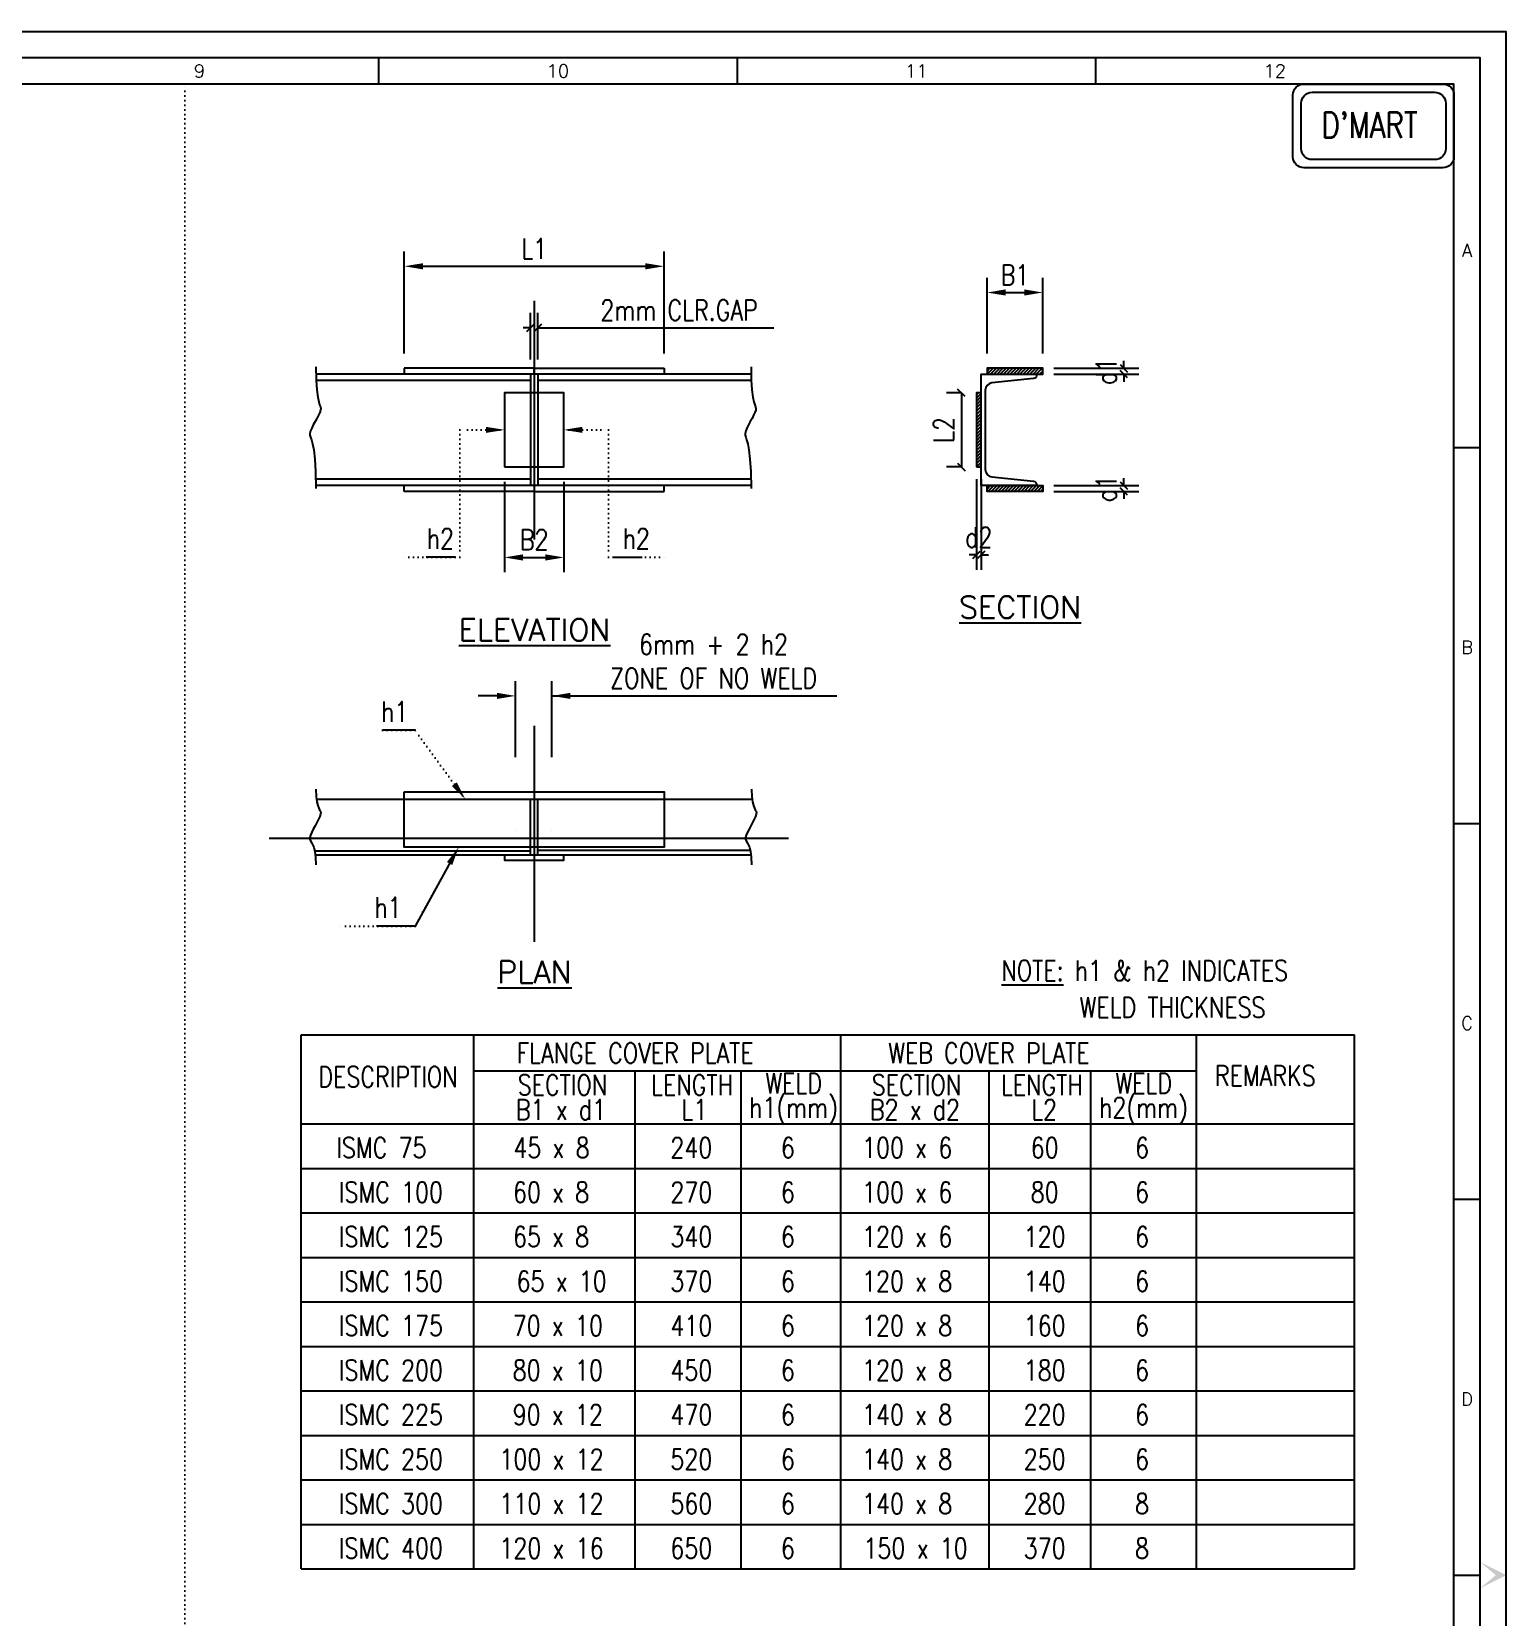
# Model space of a CAD drawing. Extents: x -69352 to 1013721, y -547461 to -186867.
# Drawn here: x -29827 to -9944, y -501023 to -479657 of the extents above; entities that cross this region are included whole.
import ezdxf
from ezdxf.enums import TextEntityAlignment as Align
from ezdxf.lldxf.tags import DXFTag

# ---------------------------------------------------------------- set-up
doc = ezdxf.new("R2010")
doc.units = 0
doc.header["$LTSCALE"] = 500
doc.header["$MEASUREMENT"] = 0
doc.header["$PDMODE"] = 35
doc.header["$PDSIZE"] = -15
doc.linetypes.add('CENTER2', pattern=[1.125, 0.75, -0.125, 0.125, -0.125])
doc.linetypes.add('DOT2', pattern=[0.125, 0, -0.125])
doc.layers.get('DEFPOINTS').update_dxf_attribs({"color": 4})
for name, color, linetype in [('BEAM', 4, 'Continuous'), ('CIV-CEN', 1, 'CENTER2'), ('CIV-DIM', 2, 'Continuous'), ('CIV-DWG', 7, 'Continuous'), ('CIV-STL', 7, 'Continuous'), ('CIV-TBL', 7, 'Continuous'), ('CIV-TIT', 4, 'Continuous'), ('PNA', 10, 'Continuous'), ('S-TEXT-1', 4, 'Continuous'), ('S-TEXT-1 @ 1', 4, 'Continuous'), ('SHEET', 7, 'Continuous'), ('TITEL', 1, 'Continuous')]:
    doc.layers.add(name, color=color, linetype=linetype)
doc.styles.add('ROMAND', font='simplex.shx')
doc.styles.add('ROMANS', font='simplex.shx', dxfattribs={"width": 0.8, "height": 275})
tags = doc.linetypes.add('HIDDEN', pattern=[0.375, 0.25, -0.125]).pattern_tags.tags
tags[6:7] = [DXFTag(74, 4), DXFTag(75, 0), DXFTag(340, '0'), DXFTag(46, 1.0), DXFTag(50, 0.0), DXFTag(44, 0.0), DXFTag(45, 0.0)]
tags[4:5] = [DXFTag(74, 4), DXFTag(75, 0), DXFTag(340, '0'), DXFTag(46, 1.0), DXFTag(50, 0.0), DXFTag(44, 0.0), DXFTag(45, 0.0)]
doc.dimstyles.new('dim100', dxfattribs={"dimtxt": 250, "dimasz": 250, "dimexe": 200, "dimexo": 200, "dimgap": 100, "dimtad": 1, "dimdec": 0, "dimzin": 0, "dimdsep": 46, "dimtxsty": 'ROMANS', "dimcen": 0, "dimclrd": 5, "dimclre": 5, "dimclrt": 4, "dimadec": 0, "dimazin": 0, "dimtfac": 1, "dimtdec": 0, "dimtix": 1, "dimtofl": 0, "dimtmove": 2, "dimatfit": 3, "dimfxl": 0, "dimtolj": 1, "dimtzin": 0, "dimlwd": -1, "dimlwe": -1, "dimarcsym": 0})

# ---------------------------------------------------------------- blocks, each defined once
blk = doc.blocks.new('_Oblique')
at = {"color": 0, "linetype": 'ByBlock', "lineweight": -2}
blk.add_line((-0.5, -0.5), (0.5, 0.5), dxfattribs=at)
blk = doc.blocks.new('*D1384')
at = {"layer": 'CIV-DIM', "color": 5}
for p, q in [((-15101, -484196), (-15101, -484096)), ((-16043, -484196), (-14901, -484196)), ((-16043, -484276), (-14901, -484276)), ((-15101, -484276), (-15101, -484376))]:
    blk.add_line(p, q, dxfattribs=at)
at = {"layer": 'DEFPOINTS', "color": 0}
for p in [(-16243, -484196), (-16243, -484276), (-15101, -484196)]:
    blk.add_point(p, dxfattribs=at)
at = {"layer": 'CIV-DIM', "color": 5, "xscale": 100, "yscale": 100, "zscale": 100}
for p, rotation in [((-15101, -484196), 270), ((-15101, -484276), 90)]:
    blk.add_blockref('_Oblique', p, dxfattribs=dict(at, rotation=rotation))
at = {"layer": 'CIV-DIM', "color": 4, "insert": (-15338, -484236), "char_height": 275, "attachment_point": 5, "rotation": 90, "style": 'ROMANS'}
blk.add_mtext('\\A1;d1', dxfattribs=at)
blk = doc.blocks.new('*D1385')
at = {"layer": 'CIV-DIM', "color": 5}
for p, q in [((-16043, -485776), (-14901, -485776)), ((-16043, -485856), (-14901, -485856)), ((-15101, -485776), (-15101, -485676)), ((-15101, -485856), (-15101, -485956))]:
    blk.add_line(p, q, dxfattribs=at)
at = {"layer": 'DEFPOINTS', "color": 0}
for p in [(-16243, -485776), (-16243, -485856), (-15101, -485856)]:
    blk.add_point(p, dxfattribs=at)
at = {"layer": 'CIV-DIM', "color": 5, "xscale": 100, "yscale": 100, "zscale": 100}
for p, rotation in [((-15101, -485776), 270), ((-15101, -485856), 90)]:
    blk.add_blockref('_Oblique', p, dxfattribs=dict(at, rotation=rotation))
at = {"layer": 'CIV-DIM', "color": 4, "insert": (-15338, -485816), "char_height": 275, "attachment_point": 5, "rotation": 90, "style": 'ROMANS'}
blk.add_mtext('\\A1;d1', dxfattribs=at)
blk = doc.blocks.new('*X1367')
at = {"color": 0}
for p, q in [((1273.9, 2626.3), (1281.9, 2634.3)), ((1273.9, 2630.6), (1277.5, 2634.3)), ((1278.4, 2626.3), (1286.4, 2634.3)), ((1282.8, 2626.3), (1290.8, 2634.3)), ((1287.2, 2626.3), (1295.2, 2634.3)), ((1291.6, 2626.3), (1299.6, 2634.3)), ((1296, 2626.3), (1304, 2634.3)), ((1300.5, 2626.3), (1308.5, 2634.3)), ((1304.9, 2626.3), (1312.9, 2634.3)), ((1309.3, 2626.3), (1317.3, 2634.3)), ((1313.7, 2626.3), (1321.7, 2634.3)), ((1318.1, 2626.3), (1326.1, 2634.3)), ((1322.5, 2626.3), (1330.5, 2634.3)), ((1327, 2626.3), (1335, 2634.3)), ((1331.4, 2626.3), (1339.4, 2634.3)), ((1335.8, 2626.3), (1343.8, 2634.3)), ((1340.2, 2626.3), (1348.2, 2634.3)), ((1344.6, 2626.3), (1348.9, 2630.5)), ((1259.4, 2598.5), (1262.2, 2601.3)), ((1259.4, 2594), (1265.9, 2600.5)), ((1259.4, 2589.6), (1265.9, 2596.1)), ((1259.4, 2585.2), (1265.9, 2591.7)), ((1259.4, 2580.8), (1265.9, 2587.3)), ((1259.4, 2576.4), (1265.9, 2582.9)), ((1259.4, 2572), (1265.9, 2578.4)), ((1259.4, 2567.5), (1265.9, 2574)), ((1259.4, 2563.1), (1265.9, 2569.6)), ((1259.4, 2558.7), (1265.9, 2565.2)), ((1259.4, 2554.3), (1265.9, 2560.8)), ((1259.4, 2549.9), (1265.9, 2556.3)), ((1259.4, 2545.4), (1265.9, 2551.9)), ((1259.4, 2541), (1265.9, 2547.5)), ((1259.4, 2536.6), (1265.9, 2543.1)), ((1259.4, 2532.2), (1265.9, 2538.7)), ((1259.4, 2527.8), (1265.9, 2534.2)), ((1259.4, 2523.3), (1265.9, 2529.8)), ((1259.4, 2518.9), (1265.9, 2525.4)), ((1259.4, 2514.5), (1265.9, 2521)), ((1259.4, 2510.1), (1265.9, 2516.6)), ((1259.4, 2505.7), (1265.9, 2512.2)), ((1259.4, 2501.3), (1265.9, 2507.7)), ((1263.8, 2501.3), (1265.9, 2503.3)), ((1273.9, 2476), (1274.2, 2476.3)), ((1273.9, 2471.5), (1278.6, 2476.3)), ((1275, 2468.3), (1283, 2476.3)), ((1279.5, 2468.3), (1287.5, 2476.3)), ((1283.9, 2468.3), (1291.9, 2476.3)), ((1288.3, 2468.3), (1296.3, 2476.3)), ((1292.7, 2468.3), (1300.7, 2476.3)), ((1297.1, 2468.3), (1305.1, 2476.3)), ((1301.5, 2468.3), (1309.5, 2476.3)), ((1306, 2468.3), (1314, 2476.3)), ((1310.4, 2468.3), (1318.4, 2476.3)), ((1314.8, 2468.3), (1322.8, 2476.3)), ((1319.2, 2468.3), (1327.2, 2476.3)), ((1323.6, 2468.3), (1331.6, 2476.3)), ((1328.1, 2468.3), (1336.1, 2476.3)), ((1332.5, 2468.3), (1340.5, 2476.3)), ((1336.9, 2468.3), (1344.9, 2476.3)), ((1341.3, 2468.3), (1348.8, 2475.8)), ((1345.7, 2468.3), (1348.8, 2471.4))]:
    blk.add_line(p, q, dxfattribs=at)
blk = doc.blocks.new('*D1386')
at = {"layer": 'CIV-DIM', "color": 5}
for p, q in [((-23305, -489440), (-23305, -488413)), ((-22813, -489440), (-22813, -488413)), ((-23555, -488613), (-23805, -488613)), ((-22813, -488613), (-18972, -488613)), ((-22563, -488613), (-22313, -488613))]:
    blk.add_line(p, q, dxfattribs=at)
for points in [[(-23555, -488654), (-23555, -488571), (-23305, -488613)], [(-22563, -488571), (-22563, -488654), (-22813, -488613)]]:
    blk.add_solid(points, dxfattribs=at)
at = {"layer": 'DEFPOINTS', "color": 0}
for p in [(-22813, -488613), (-23305, -489640), (-22813, -489640)]:
    blk.add_point(p, dxfattribs=at)
at = {"layer": 'CIV-DIM', "color": 4, "insert": (-20633, -488146), "char_height": 275, "attachment_point": 5, "style": 'ROMANS'}
blk.add_mtext('\\A1;6mm + 2 h2\\PZONE OF NO WELD', dxfattribs=at)
blk = doc.blocks.new('*D1387')
at = {"layer": 'CIV-DIM', "color": 5}
for p, q in [((-23452, -485726), (-23452, -486946)), ((-22652, -485726), (-22652, -486946)), ((-23202, -486746), (-22902, -486746))]:
    blk.add_line(p, q, dxfattribs=at)
for points in [[(-23202, -486704), (-23202, -486788), (-23452, -486746)], [(-22902, -486788), (-22902, -486704), (-22652, -486746)]]:
    blk.add_solid(points, dxfattribs=at)
at = {"layer": 'DEFPOINTS', "color": 0}
for p in [(-23452, -485526), (-22652, -485526), (-22652, -486746)]:
    blk.add_point(p, dxfattribs=at)
at = {"layer": 'CIV-DIM', "color": 4, "insert": (-23052, -486508), "char_height": 275, "attachment_point": 5, "style": 'ROMANS'}
blk.add_mtext('\\A1;B2', dxfattribs=at)
blk = doc.blocks.new('*D1388')
at = {"layer": 'CIV-DIM', "color": 5}
for p, q in [((-17089, -485691), (-17089, -486912)), ((-17025, -485691), (-17025, -486912)), ((-17089, -486712), (-17189, -486712)), ((-17025, -486712), (-16925, -486712))]:
    blk.add_line(p, q, dxfattribs=at)
at = {"layer": 'DEFPOINTS', "color": 0}
for p in [(-17089, -485491), (-17025, -485491), (-17089, -486712)]:
    blk.add_point(p, dxfattribs=at)
at = {"layer": 'CIV-DIM', "color": 5, "xscale": 100, "yscale": 100, "zscale": 100}
blk.add_blockref('_Oblique', (-17089, -486712), dxfattribs=at)
at = {"layer": 'CIV-DIM', "color": 5, "xscale": 100, "yscale": 100, "zscale": 100, "rotation": 180}
blk.add_blockref('_Oblique', (-17025, -486712), dxfattribs=at)
at = {"layer": 'CIV-DIM', "color": 4, "insert": (-17057, -486475), "char_height": 275, "attachment_point": 5, "style": 'ROMANS'}
blk.add_mtext('\\A1;d2', dxfattribs=at)
blk = doc.blocks.new('*D1389')
at = {"layer": 'CIV-DIM', "color": 5}
for p, q in [((-24803, -483996), (-24803, -482620)), ((-21301, -483996), (-21301, -482620)), ((-24553, -482820), (-21551, -482820))]:
    blk.add_line(p, q, dxfattribs=at)
for points in [[(-24553, -482779), (-24553, -482862), (-24803, -482820)], [(-21551, -482862), (-21551, -482779), (-21301, -482820)]]:
    blk.add_solid(points, dxfattribs=at)
at = {"layer": 'DEFPOINTS', "color": 0}
for p in [(-21301, -482820), (-24803, -484196), (-21301, -484196)]:
    blk.add_point(p, dxfattribs=at)
at = {"layer": 'CIV-DIM', "color": 4, "insert": (-23052, -482583), "char_height": 275, "attachment_point": 5, "style": 'ROMANS'}
blk.add_mtext('\\A1;L1', dxfattribs=at)
blk = doc.blocks.new('*D1390')
at = {"layer": 'CIV-DIM', "color": 5}
for p, q in [((-23102, -484076), (-23102, -483449)), ((-23002, -484076), (-23002, -483449)), ((-23102, -483649), (-23202, -483649)), ((-23002, -483649), (-19821, -483649)), ((-23002, -483649), (-22902, -483649))]:
    blk.add_line(p, q, dxfattribs=at)
at = {"layer": 'DEFPOINTS', "color": 0}
for p in [(-23002, -483649), (-23102, -484276), (-23002, -484276)]:
    blk.add_point(p, dxfattribs=at)
at = {"layer": 'CIV-DIM', "color": 5, "xscale": 100, "yscale": 100, "zscale": 100}
blk.add_blockref('_Oblique', (-23102, -483649), dxfattribs=at)
at = {"layer": 'CIV-DIM', "color": 5, "xscale": 100, "yscale": 100, "zscale": 100, "rotation": 180}
blk.add_blockref('_Oblique', (-23002, -483649), dxfattribs=at)
at = {"layer": 'CIV-DIM', "color": 4, "insert": (-21099, -483412), "char_height": 275, "attachment_point": 5, "style": 'ROMANS'}
blk.add_mtext('\\A1;2mm CLR.GAP', dxfattribs=at)
blk = doc.blocks.new('*D1391')
at = {"layer": 'CIV-DIM', "color": 5}
for p, q in [((-16945, -483996), (-16945, -482974)), ((-16195, -483996), (-16195, -482974)), ((-16695, -483174), (-16445, -483174))]:
    blk.add_line(p, q, dxfattribs=at)
for points in [[(-16695, -483132), (-16695, -483215), (-16945, -483174)], [(-16445, -483215), (-16445, -483132), (-16195, -483174)]]:
    blk.add_solid(points, dxfattribs=at)
at = {"layer": 'DEFPOINTS', "color": 0}
for p in [(-16195, -483174), (-16945, -484196), (-16195, -484196)]:
    blk.add_point(p, dxfattribs=at)
at = {"layer": 'CIV-DIM', "color": 4, "insert": (-16570, -482936), "char_height": 275, "attachment_point": 5, "style": 'ROMANS'}
blk.add_mtext('\\A1;B1', dxfattribs=at)
blk = doc.blocks.new('*D1392')
at = {"layer": 'CIV-DIM', "color": 5}
for p, q in [((-17289, -484526), (-17492, -484526)), ((-17292, -484526), (-17292, -485526)), ((-17289, -485526), (-17492, -485526))]:
    blk.add_line(p, q, dxfattribs=at)
at = {"layer": 'DEFPOINTS', "color": 0}
for p in [(-17089, -484526), (-17292, -485526), (-17089, -485526)]:
    blk.add_point(p, dxfattribs=at)
at = {"layer": 'CIV-DIM', "color": 5, "xscale": 100, "yscale": 100, "zscale": 100}
for p, rotation in [((-17292, -484526), 90), ((-17292, -485526), 270)]:
    blk.add_blockref('_Oblique', p, dxfattribs=dict(at, rotation=rotation))
at = {"layer": 'CIV-DIM', "color": 4, "insert": (-17529, -485026), "char_height": 275, "attachment_point": 5, "rotation": 90, "style": 'ROMANS'}
blk.add_mtext('\\A1;L2', dxfattribs=at)
blk = doc.blocks.new('FOLDER')
at = {"layer": 'PNA'}
for points in [[(-1250, 2500), (0, 0), (0, 1000)], [(1250, 2500), (0, 0), (0, 1000)]]:
    blk.add_solid(points, dxfattribs=at)
blk = doc.blocks.new('zw$C05B')
at = {"flags": 128}
blk.add_lwpolyline([(0, 0), (82749, 0), (82749, 58210), (0, 58210)], close=True, dxfattribs=at)
at = {"layer": 'PNA'}
for p, q in [((61569, 57718), (61569, 57226)), ((68301, 57718), (68301, 57226)), ((75033, 57718), (75033, 57226)), ((81765, 50402), (82257, 50402)), ((81765, 43342), (82257, 43342)), ((81765, 36282), (82257, 36282)), ((81765, 29223), (82257, 29223))]:
    blk.add_line(p, q, dxfattribs=at)
at = {"layer": 'PNA', "color": 1}
for points in [[(984, 492), (82257, 492), (82257, 57718), (984, 57718)], [(1968, 984), (81765, 984), (81765, 57226), (1968, 57226)]]:
    blk.add_lwpolyline(points, close=True, dxfattribs=at)
at = {"layer": 'PNA', "xscale": 0.1967862005670764, "yscale": 0.1967862005670764, "zscale": 0.1967862005670764, "rotation": 90}
blk.add_blockref('FOLDER', (82749, 29223), dxfattribs=at)
at = {"layer": 'PNA', "style": 'ROMANS'}
for s, p in [('9', (58204, 57472)), ('10', (64936, 57472)), ('11', (71668, 57472)), ('12', (78400, 57472)), ('A', (82011, 54102)), ('B', (82011, 46649)), ('C', (82011, 39589)), ('D', (82011, 32529))]:
    blk.add_text(s, height=246, dxfattribs=at).set_placement(p, align=Align.MIDDLE)

msp = doc.modelspace()

# ---------------------------------------------------------------- linework, layer by layer
at = {"color": 2, "ltscale": 500}
for p, q in [((-20127.799, -484275.698), (-25995.538, -484275.698)), ((-23051.856, -484275.698), (-23051.856, -484196.109)), ((-20127.799, -485775.698), (-25995.538, -485775.698)), ((-23051.856, -485775.698), (-23051.856, -485855.287))]:
    msp.add_line(p, q, dxfattribs=at)
at = {"color": 2, "linetype": 'HIDDEN', "ltscale": 500}
for p, q in [((-23101.856, -484358.976), (-25995.538, -484358.976)), ((-20127.799, -484358.976), (-23001.856, -484358.976)), ((-23101.856, -485692.421), (-25995.538, -485692.421)), ((-20127.799, -485692.421), (-23001.856, -485692.421))]:
    msp.add_line(p, q, dxfattribs=at)
at = {"layer": 'BEAM', "color": 1, "linetype": 'ByBlock', "lineweight": -2, "ltscale": 20}
for points in [[(-12673.661, -480363.491), (-10798.209, -480363.491, -0.414213562), (-10650.863, -480510.836), (-10650.863, -481344.453, -0.414213562), (-10798.209, -481491.799), (-12673.661, -481491.799, -0.414213562), (-12821.007, -481344.453), (-12821.007, -480510.836, -0.414213562)], [(-12563.152, -480474), (-10908.718, -480474, -0.414213562), (-10761.373, -480621.346), (-10761.373, -481233.944, -0.414213562), (-10908.718, -481381.29), (-12563.152, -481381.29, -0.414213562), (-12710.498, -481233.944), (-12710.498, -480621.346, -0.414213562)]]:
    msp.add_lwpolyline(points, format="xyb", close=True, dxfattribs=at)
at = {"layer": 'CIV-CEN', "color": 8, "ltscale": 250}
for p, q in [((-23051.856, -483285.514), (-23051.856, -486502.445)), ((-23051.856, -489017.067), (-23051.856, -491930.377)), ((-26626.706, -490533.243), (-19624.423, -490533.243))]:
    msp.add_line(p, q, dxfattribs=at)
at = {"layer": 'CIV-CEN'}
for p, q in [((-23051.856, -484275.698), (-23051.856, -484196.109)), ((-23051.856, -485775.698), (-23051.856, -485855.287))]:
    msp.add_line(p, q, dxfattribs=at)
at = {"layer": 'CIV-DIM'}
for p, q in [((-24116.553, -486743.021), (-24506.505, -486743.021)), ((-21987.16, -486743.021), (-21597.207, -486743.021)), ((-24769.719, -489076.398), (-25088.243, -489076.398)), ((-24657.927, -489076.398), (-24769.719, -489076.398)), ((-24119.692, -490741.331), (-24657.927, -491715.534)), ((-24860.158, -491715.534), (-25178.682, -491715.534)), ((-24657.927, -491715.534), (-24860.158, -491715.534))]:
    msp.add_line(p, q, dxfattribs=at)
at = {"layer": 'CIV-DIM', "color": 8, "linetype": 'DOT2', "ltscale": 100}
for p, q in [((-23305.119, -490421.893), (-23305.119, -489639.522)), ((-22812.732, -490421.893), (-22812.732, -489639.522))]:
    msp.add_line(p, q, dxfattribs=at)
at = {"layer": 'CIV-DIM'}
for points in [[(-25995.538, -484176.211), (-25992.114, -484355.196), (-25983.234, -484488.088), (-25970.983, -484582.804), (-25957.448, -484647.261), (-25944.715, -484689.377), (-25934.871, -484717.069), (-25930.002, -484738.254), (-25932.195, -484760.849), (-25942.795, -484791.073), (-25960.192, -484828.351), (-25982.032, -484870.409), (-26005.964, -484914.974), (-26029.635, -484959.772), (-26050.693, -485002.529), (-26066.787, -485040.973), (-26075.563, -485072.83), (-26075.442, -485097.772), (-26067.934, -485123.261), (-26055.321, -485158.704), (-26039.884, -485213.511), (-26023.906, -485297.088), (-26009.667, -485418.844), (-25999.451, -485588.187), (-25995.538, -485814.524)], [(-20127.799, -484176.211), (-20124.375, -484355.196), (-20115.494, -484488.088), (-20103.243, -484582.804), (-20089.708, -484647.261), (-20076.975, -484689.377), (-20067.131, -484717.069), (-20062.262, -484738.254), (-20064.455, -484760.849), (-20075.056, -484791.073), (-20092.452, -484828.351), (-20114.292, -484870.409), (-20138.224, -484914.974), (-20161.895, -484959.772), (-20182.953, -485002.529), (-20199.047, -485040.973), (-20207.823, -485072.83), (-20207.703, -485097.772), (-20200.195, -485123.261), (-20187.581, -485158.704), (-20172.145, -485213.511), (-20156.166, -485297.088), (-20141.928, -485418.844), (-20131.711, -485588.187), (-20127.799, -485814.524)], [(-25995.538, -489871.192), (-25992.114, -489968.749), (-25983.234, -490040.449), (-25970.983, -490091.319), (-25957.448, -490126.385), (-25944.715, -490150.673), (-25934.871, -490169.21), (-25930.002, -490187.022), (-25932.195, -490209.135), (-25942.795, -490239.359), (-25960.192, -490276.637), (-25982.032, -490318.695), (-26005.964, -490363.26), (-26029.635, -490408.058), (-26050.693, -490450.816), (-26066.787, -490489.26), (-26075.563, -490521.116), (-26075.442, -490545.327), (-26067.934, -490565.698), (-26055.321, -490587.25), (-26039.884, -490615.003), (-26023.906, -490653.98), (-26009.667, -490709.2), (-25999.451, -490785.685), (-25995.538, -490888.456)], [(-20120.88, -489871.192), (-20117.456, -489968.749), (-20108.575, -490040.449), (-20096.324, -490091.319), (-20082.789, -490126.385), (-20070.056, -490150.673), (-20060.212, -490169.21), (-20055.343, -490187.022), (-20057.536, -490209.135), (-20068.137, -490239.359), (-20085.533, -490276.637), (-20107.374, -490318.695), (-20131.305, -490363.26), (-20154.976, -490408.058), (-20176.035, -490450.816), (-20192.128, -490489.26), (-20200.904, -490521.116), (-20200.784, -490545.327), (-20193.276, -490565.698), (-20180.663, -490587.25), (-20165.226, -490615.003), (-20149.247, -490653.98), (-20135.009, -490709.2), (-20124.792, -490785.685), (-20120.88, -490888.456)]]:
    msp.add_lwpolyline(points, dxfattribs=at)
at = {"layer": 'CIV-DWG', "color": 3, "linetype": 'Continuous', "ltscale": 500}
for p, q in [((-23051.856, -484196.109), (-24802.763, -484196.109)), ((-24802.763, -484196.109), (-24802.763, -484275.698)), ((-23051.856, -484196.109), (-21300.949, -484196.109)), ((-21300.949, -484196.109), (-21300.949, -484275.698)), ((-24802.763, -485855.287), (-24802.763, -485775.698)), ((-23051.856, -485855.287), (-24802.763, -485855.287)), ((-23051.856, -485855.287), (-21300.949, -485855.287)), ((-21300.949, -485855.287), (-21300.949, -485775.698))]:
    msp.add_line(p, q, dxfattribs=at)
at = {"layer": 'CIV-DWG', "color": 3, "ltscale": 500}
for p, q in [((-23101.856, -484275.698), (-23101.856, -484525.698)), ((-23001.856, -484275.698), (-23001.856, -484525.698)), ((-23101.856, -485525.698), (-23101.856, -485775.698)), ((-23001.856, -485525.698), (-23001.856, -485775.698)), ((-25995.538, -490005.243), (-24802.763, -490005.243)), ((-21300.949, -490005.243), (-20127.799, -490005.243)), ((-25995.538, -490755.243), (-21300.949, -490755.243)), ((-23101.856, -490755.243), (-23101.856, -490653.801)), ((-23001.856, -490755.243), (-23001.856, -490653.801)), ((-21300.949, -490755.243), (-20127.799, -490755.243))]:
    msp.add_line(p, q, dxfattribs=at)
at = {"layer": 'CIV-DWG', "color": 3, "linetype": 'HIDDEN', "ltscale": 500}
for p, q in [((-23101.856, -484525.698), (-23101.856, -485525.698)), ((-23001.856, -484525.698), (-23001.856, -485525.698)), ((-24802.763, -490005.243), (-21300.949, -490005.243)), ((-23101.856, -490653.801), (-23101.856, -490005.243)), ((-23001.856, -490653.801), (-23001.856, -490005.243)), ((-25995.538, -490701.204), (-23101.856, -490701.204)), ((-23001.856, -490692.504), (-20127.799, -490692.504))]:
    msp.add_line(p, q, dxfattribs=at)
at = {"layer": 'CIV-DWG', "color": 3}
for points in [[(-16944.517, -484275.698), (-16194.517, -484275.698), (-16194.517, -484195.698), (-16944.517, -484195.698)], [(-23451.856, -485525.698), (-22651.856, -485525.698), (-22651.856, -484525.698), (-23451.856, -484525.698)], [(-17089.411, -485525.698), (-17024.517, -485525.698), (-17024.517, -484525.698), (-17089.411, -484525.698)], [(-16944.517, -485775.698), (-16194.822, -485775.698), (-16194.822, -485855.698), (-16944.517, -485855.698)], [(-24802.763, -489905.243), (-21300.949, -489905.243), (-21300.949, -490653.801), (-24802.763, -490653.801), (-24802.763, -490005.243)]]:
    msp.add_lwpolyline(points, close=True, dxfattribs=at)
at = {"layer": 'CIV-DWG', "color": 3, "linetype": 'Continuous'}
msp.add_lwpolyline([(-23451.856, -490755.243), (-23451.856, -490828.504), (-22651.856, -490828.504), (-22651.856, -490755.243)], dxfattribs=at)
at = {"layer": 'CIV-STL'}
msp.add_lwpolyline([(-16970.517, -485025.698), (-16970.517, -485559.082, 0.383864035), (-16880.97, -485658.534), (-16319.291, -485717.569, -0.383864035), (-16274.517, -485767.295), (-16274.517, -485775.698), (-17024.517, -485775.698), (-17024.517, -485025.698), (-17024.517, -484275.698), (-16274.517, -484275.698), (-16274.517, -484284.102, -0.383864035), (-16319.291, -484333.828), (-16880.97, -484392.863, 0.383864035), (-16970.517, -484492.315)], format="xyb", close=True, dxfattribs=at)
at = {"layer": 'CIV-TBL'}
for p, q in [((-26192.132, -493184.301), (-11991.857, -493184.301)), ((-26192.132, -500384.301), (-26192.132, -493184.301)), ((-23864.843, -500384.301), (-23864.843, -493184.301)), ((-18918.69, -500384.301), (-18918.69, -493184.301)), ((-14120.154, -500384.301), (-14120.154, -493184.301)), ((-11991.857, -500384.301), (-11991.857, -493184.301)), ((-21692.132, -500384.301), (-21692.132, -493668.278)), ((-20261.639, -500384.301), (-20261.639, -493668.278)), ((-16918.69, -500384.301), (-16918.69, -493668.278)), ((-15545.767, -500384.301), (-15545.767, -493668.278)), ((-26192.132, -500384.301), (-11991.857, -500384.301))]:
    msp.add_line(p, q, dxfattribs=at)
at = {"layer": 'CIV-TBL', "color": 170}
for p, q in [((-23864.843, -493668.278), (-14120.154, -493668.278)), ((-26192.132, -494384.301), (-11991.857, -494384.301)), ((-26192.132, -494984.301), (-11991.857, -494984.301)), ((-26192.132, -495584.301), (-11991.857, -495584.301)), ((-26192.132, -496184.301), (-11991.857, -496184.301)), ((-26192.132, -496784.301), (-11991.857, -496784.301)), ((-26192.132, -497384.301), (-11991.857, -497384.301)), ((-26192.132, -497984.301), (-11991.857, -497984.301)), ((-26192.132, -498584.301), (-11991.857, -498584.301)), ((-26192.132, -499184.301), (-11991.857, -499184.301)), ((-26192.132, -499784.301), (-11991.857, -499784.301))]:
    msp.add_line(p, q, dxfattribs=at)
at = {"layer": 'S-TEXT-1', "color": 1, "linetype": 'DOT2'}
msp.add_line((-27762.146, -516453.555), (-27762.146, -480363.491), dxfattribs=at)

# ---------------------------------------------------------------- block references
at = {"layer": 'CIV-DIM', "xscale": 10, "yscale": 10, "zscale": 10}
msp.add_blockref('*X1367', (-29683.261, -510538.457), dxfattribs=at)
at = {"layer": 'SHEET', "xscale": 0.7179330508474546, "yscale": 0.7179330508474546, "zscale": 0.7179330508474546}
msp.add_blockref('zw$C05B', (-69352.42, -521448.04), dxfattribs=at)

# ---------------------------------------------------------------- texts
at = {"layer": 'CIV-TIT', "style": 'ROMANS'}
for s, p in [('%%uSECTION', (-16499.66, -487566.482)), ('%%uELEVATION', (-23046.388, -487871.59)), ('%%uPLAN', (-23046.388, -492486.867))]:
    msp.add_text(s, height=300, dxfattribs=at).set_placement(p, align=Align.CENTER)
at = {"layer": 'S-TEXT-1 @ 1', "style": 'ROMANS', "width": 0.8}
msp.add_text('h2', height=275, dxfattribs=at).set_placement((-24316.029, -486493.021), align=Align.MIDDLE_CENTER)
for s, p in [('h2', (-21675.758, -486493.021)), ('h1', (-24933.481, -488826.398)), ('h1', (-25023.92, -491465.534))]:
    msp.add_text(s, height=275, rotation=360, dxfattribs=at).set_placement(p, align=Align.MIDDLE_CENTER)
for s, p in [('%%UNOTE:%%U h1 & h2 INDICATES', (-14819.635, -492315.79)), ('WELD THICKNESS', (-14445.568, -492813.472)), ('FLANGE COVER PLATE', (-21691.335, -493428.13)), ('WEB COVER PLATE', (-16921.773, -493428.13)), ('h1(mm)', (-19556.045, -494183.184)), ('h2(mm)', (-14836.544, -494183.184)), ('B1 x d1', (-22691.304, -494192.248)), ('L1', (-20891.548, -494192.248)), ('B2 x d2', (-17917.861, -494192.248)), ('L2', (-16175.676, -494192.248)), ('ISMC 75', (-25112.079, -494704.888)), ('45 x 8', (-22818.365, -494704.888)), ('240', (-20933.505, -494704.888)), ('6', (-19631.791, -494704.888)), ('100 x 6', (-18023.708, -494704.888)), ('60', (-16167.633, -494704.888)), ('6', (-14854.72, -494704.888)), ('ISMC 100', (-24983.261, -495304.888)), ('60 x 8', (-22824.623, -495304.888)), ('270', (-20933.505, -495304.888)), ('6', (-19631.791, -495304.888)), ('100 x 6', (-18023.708, -495304.888)), ('80', (-16167.633, -495304.888)), ('6', (-14854.72, -495304.888)), ('ISMC 125', (-24983.261, -495904.888)), ('65 x 8', (-22824.623, -495904.888)), ('340', (-20933.505, -495904.888)), ('6', (-19631.791, -495904.888)), ('120 x 6', (-18023.708, -495904.888)), ('120', (-16167.633, -495904.888)), ('6', (-14854.72, -495904.888)), ('ISMC 150', (-24983.261, -496504.888)), ('65 x 10', (-22681.949, -496504.888)), ('370', (-20933.505, -496504.888)), ('6', (-19631.791, -496504.888)), ('120 x 8', (-18023.708, -496504.888)), ('140', (-16167.633, -496504.888)), ('6', (-14854.72, -496504.888)), ('ISMC 175', (-24983.261, -497104.888)), ('70 x 10', (-22733.261, -497104.888)), ('410', (-20933.505, -497104.888)), ('6', (-19631.791, -497104.888)), ('120 x 8', (-18023.708, -497104.888)), ('160', (-16167.633, -497104.888)), ('6', (-14854.72, -497104.888)), ('ISMC 200', (-24983.261, -497704.888)), ('80 x 10', (-22733.261, -497704.888)), ('450', (-20933.505, -497704.888)), ('6', (-19631.791, -497704.888)), ('120 x 8', (-18023.708, -497704.888)), ('180', (-16167.633, -497704.888)), ('6', (-14854.72, -497704.888)), ('ISMC 225', (-24983.261, -498304.888)), ('90 x 12', (-22733.261, -498304.888)), ('470', (-20933.505, -498304.888)), ('6', (-19631.791, -498304.888)), ('140 x 8', (-18023.708, -498304.888)), ('220', (-16167.633, -498304.888)), ('6', (-14854.72, -498304.888)), ('ISMC 250', (-24983.261, -498904.888)), ('100 x 12', (-22818.365, -498904.888)), ('520', (-20933.505, -498904.888)), ('6', (-19631.791, -498904.888)), ('140 x 8', (-18023.708, -498904.888)), ('250', (-16167.633, -498904.888)), ('6', (-14854.72, -498904.888)), ('ISMC 300', (-24983.261, -499504.888)), ('110 x 12', (-22818.365, -499504.888)), ('560', (-20933.505, -499504.888)), ('6', (-19631.791, -499504.888)), ('140 x 8', (-18023.708, -499504.888)), ('280', (-16167.633, -499504.888)), ('8', (-14854.72, -499504.888)), ('ISMC 400', (-24983.261, -500104.888)), ('120 x 16', (-22818.365, -500104.888)), ('650', (-20933.505, -500104.888)), ('6', (-19631.791, -500104.888)), ('150 x 10', (-17909.819, -500104.888)), ('370', (-16167.633, -500104.888)), ('8', (-14854.72, -500104.888))]:
    msp.add_text(s, height=275, dxfattribs=at).set_placement(p, align=Align.MIDDLE)
msp.add_text('DESCRIPTION', height=275, dxfattribs=at).set_placement((-25022.895, -493886.782), align=Align.CENTER)
for s, p in [('SECTION', (-23274.515, -493996.46)), ('LENGTH', (-21474.759, -493996.46)), ('WELD', (-19935.257, -493975.612)), ('SECTION', (-18501.072, -493996.46)), ('LENGTH', (-16758.886, -493996.46)), ('WELD', (-15215.756, -493975.612)), ('REMARKS', (-13873.988, -493872.279))]:
    msp.add_text(s, height=275, dxfattribs=at).set_placement(p)
at = {"layer": 'TITEL', "color": 2, "linetype": 'Continuous', "style": 'ROMAND', "width": 0.8}
msp.add_text("D'MART", height=345.007, dxfattribs=at).set_placement((-12438.073, -481089.023))

# ---------------------------------------------------------------- dimensions: what is measured, and where the dimension line sits
at = {"layer": 'CIV-DIM'}
for base, p1, p2, text, picture, middle in [((-21300.949, -482820.268), (-24802.763, -484196.109), (-21300.949, -484196.109), 'L1', '*D1389', (-23051.856, -482582.768)), ((-22651.856, -486745.965), (-23451.856, -485525.698), (-22651.856, -485525.698), 'B2', '*D1387', (-23051.856, -486508.465))]:
    dim = msp.add_linear_dim(base=base, p1=p1, p2=p2, text=text, dimstyle='dim100', dxfattribs=at)
    dim.commit()
    dim.dimension.update_dxf_attribs({"geometry": picture, "text_midpoint": middle})
for base, p1, p2, text, override, picture, middle in [((-16194.517, -483173.656), (-16944.517, -484195.698), (-16194.517, -484195.698), 'B1', {"dimtxsty": 'ROMANS'}, '*D1391', (-16569.517, -482936.156)), ((-17089.411, -486712.007), (-17024.517, -485490.763), (-17089.411, -485490.763), 'd2', {"dimasz": 100, "dimblk1": 'Oblique', "dimblk2": 'Oblique', "dimsah": 1, "dimtmove": 1}, '*D1388', (-17056.964, -486474.507))]:
    dim = msp.add_linear_dim(base=base, p1=p1, p2=p2, text=text, dimstyle='dim100', override=override, dxfattribs=at)
    dim.commit()
    dim.dimension.update_dxf_attribs({"geometry": picture, "text_midpoint": middle})
for base, p1, p2, text, override, picture, middle in [((-23001.856, -483649.373), (-23101.856, -484275.698), (-23001.856, -484275.698), '2mm CLR.GAP', {"dimasz": 100, "dimblk1": 'Oblique', "dimblk2": 'Oblique', "dimsah": 1, "dimtmove": 1}, '*D1390', (-21099.107, -483424.373)), ((-22812.732, -488612.74), (-23305.119, -489639.522), (-22812.732, -489639.522), '6mm + 2 h2\\XZONE OF NO WELD', {"dimtmove": 1}, '*D1386', (-20633.069, -488387.74))]:
    dim = msp.add_linear_dim(base=base, p1=p1, p2=p2, text=text, dimstyle='dim100', override=override, dxfattribs=at)
    dim.commit()
    dim.dimension.update_dxf_attribs({"geometry": picture, "text_midpoint": middle, "dimtype": 160})
for base, p1, p2, text, override, picture, middle in [((-15100.602, -484195.698), (-16243.313, -484275.698), (-16243.313, -484195.698), 'd1', {"dimasz": 100, "dimblk1": 'Oblique', "dimblk2": 'Oblique', "dimsah": 1, "dimtmove": 1}, '*D1384', (-15338.102, -484235.698)), ((-17291.82, -485525.698), (-17089.411, -484525.698), (-17089.066, -485525.698), 'L2', {"dimasz": 100, "dimtxsty": 'ROMANS', "dimblk1": 'Oblique', "dimblk2": 'Oblique', "dimsah": 1, "dimtmove": 1}, '*D1392', (-17529.32, -485025.698)), ((-15100.602, -485855.698), (-16243.313, -485775.698), (-16243.313, -485855.698), 'd1', {"dimasz": 100, "dimblk1": 'Oblique', "dimblk2": 'Oblique', "dimsah": 1, "dimtmove": 1}, '*D1385', (-15338.102, -485815.698))]:
    dim = msp.add_linear_dim(base=base, p1=p1, p2=p2, angle=90, text=text, dimstyle='dim100', override=override, dxfattribs=at)
    dim.commit()
    dim.dimension.update_dxf_attribs({"geometry": picture, "text_midpoint": middle})

# ---------------------------------------------------------------- leaders
at = {"layer": 'S-TEXT-1', "linetype": 'DOT2', "lineweight": -2}
for points in [[(-23451.856, -485025.698), (-24054.071, -485025.698), (-24054.071, -486743.021), (-24815.871, -486743.021)], [(-22651.856, -485025.698), (-22049.641, -485025.698), (-22049.641, -486743.021), (-21287.841, -486743.021)], [(-23980.895, -490005.243), (-24657.927, -489076.398), (-25198.848, -489076.398)], [(-24071.334, -490653.801), (-24657.927, -491715.534), (-25688.156, -491715.534)]]:
    msp.add_leader(points, dimstyle='dim100', override={"dimgap": 100, "dimtad": 0, "dimarcsym": 1}, dxfattribs=at)

doc.saveas('drawing.dxf')
